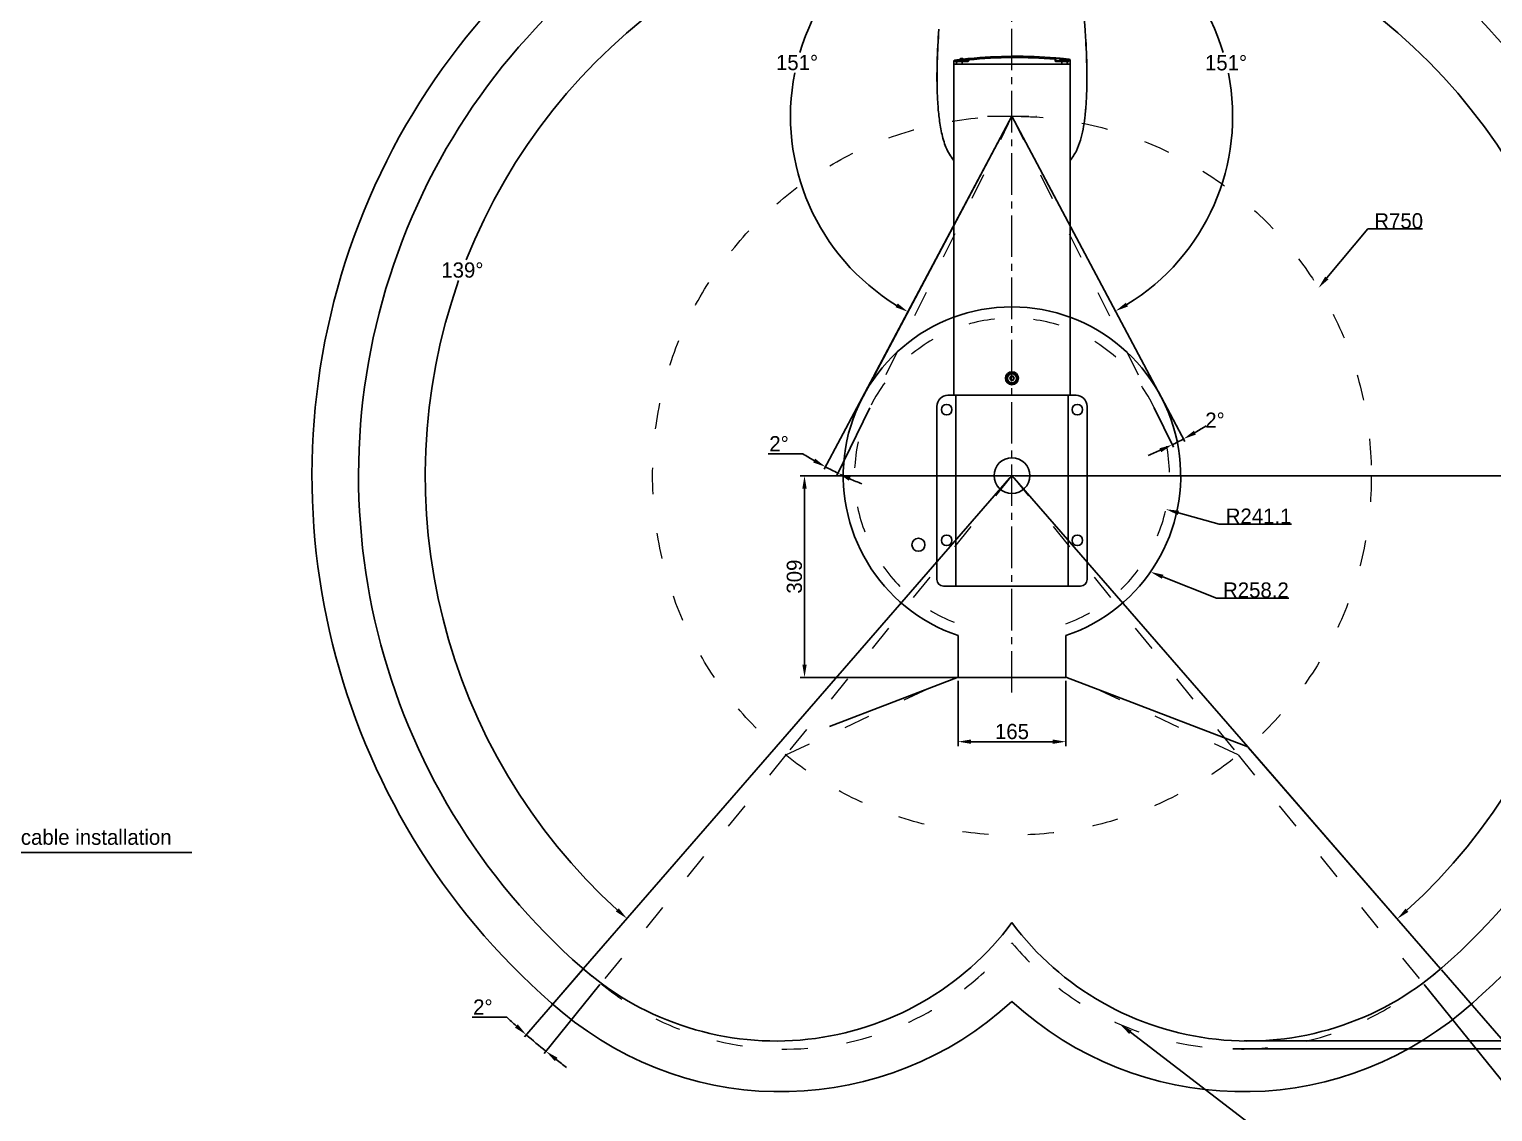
# Model space of a CAD drawing. Header units: millimetres. Extents: x 4086 to 8300, y 123 to 1549.
# Drawn here: x 7291 to 7963, y 727 to 1224 of the extents above; entities that cross this region are included whole.
import ezdxf
from ezdxf import colors
from ezdxf.entities.mleader import LeaderData, LeaderLine
from ezdxf.math import Vec2, Vec3

# ---------------------------------------------------------------- set-up
doc = ezdxf.new("R2010")
doc.units = ezdxf.units.MM
doc.linetypes.add('ACAD_ISO03W100', pattern=[30, 12, -18])
doc.linetypes.add('CENTER2', pattern=[28.575, 19.05, -3.175, 3.175, -3.175])
for name, color, linetype, lineweight in [('中心线层', 7, 'CENTER2', 0), ('虚线层', 7, 'ACAD_ISO03W100', 0), ('轮廓实线层', 7, 'Continuous', 30)]:
    doc.layers.add(name, color=color, linetype=linetype, lineweight=lineweight)
doc.styles.add('思源黑', font='SourceHanSansCN-Normal.ttf')
doc.dimstyles.new('尺寸标注_3_10比例', dxfattribs={"dimtxt": 7, "dimasz": 6, "dimexe": 2, "dimexo": 1.5, "dimgap": 1, "dimtad": 1, "dimdec": 1, "dimlfac": 3.333333, "dimdsep": 46, "dimtxsty": '思源黑', "dimcen": 0.09, "dimadec": 0, "dimazin": 0, "dimtp": 0.01, "dimtm": 0.01, "dimtfac": 1, "dimtdec": 1, "dimtofl": 0, "dimtmove": 0, "dimatfit": 3, "dimfxl": 0, "dimtolj": 1, "dimarcsym": 0})
doc.dimstyles.new('角度标注', dxfattribs={"dimtxt": 7, "dimasz": 6, "dimexe": 1.25, "dimexo": 0.625, "dimgap": 1, "dimtad": 1, "dimtih": 1, "dimtoh": 1, "dimdsep": 46, "dimtxsty": '思源黑', "dimcen": 2.5, "dimadec": 0, "dimazin": 0, "dimtfac": 1, "dimtmove": 0, "dimatfit": 3, "dimfxl": 0, "dimarcsym": 0})

# ---------------------------------------------------------------- blocks, each defined once
blk = doc.blocks.new('*D2904')
at = {"layer": 'Defpoints', "color": 0}
for p in [(7742.58, 1018.82), (7847.63, 759.33), (8087.32, 759.33)]:
    blk.add_point(p, dxfattribs=at)
at = {"layer": '轮廓实线层', "color": 0, "lineweight": -2}
for p, q in [((7744.08, 1018.82), (8089.32, 1018.82)), ((8087.32, 1012.82), (8087.32, 765.33)), ((7849.13, 759.33), (8089.32, 759.33))]:
    blk.add_line(p, q, dxfattribs=at)
at = {"layer": '轮廓实线层', "color": 0}
for points in [[(8088.32, 1012.82), (8086.32, 1012.82), (8087.32, 1018.82)], [(8086.32, 765.33), (8088.32, 765.33), (8087.32, 759.33)]]:
    blk.add_solid(points, dxfattribs=at)
at = {"layer": '轮廓实线层', "color": 0, "insert": (8082.69, 889.08), "char_height": 7, "attachment_point": 5, "rotation": 90, "style": '思源黑'}
blk.add_mtext('\\A1;\\A1;1016.03', dxfattribs=at)
blk = doc.blocks.new('*D2905')
at = {"layer": 'Defpoints', "color": 0}
for p in [(7742.58, 1018.82), (7842.46, 755.65), (8112.05, 755.65)]:
    blk.add_point(p, dxfattribs=at)
at = {"layer": '轮廓实线层', "color": 0, "lineweight": -2}
for p, q in [((7744.08, 1018.82), (8114.05, 1018.82)), ((8112.05, 1012.82), (8112.05, 761.65)), ((7843.96, 755.65), (8114.05, 755.65))]:
    blk.add_line(p, q, dxfattribs=at)
at = {"layer": '轮廓实线层', "color": 0}
for points in [[(8113.05, 1012.82), (8111.05, 1012.82), (8112.05, 1018.82)], [(8111.05, 761.65), (8113.05, 761.65), (8112.05, 755.65)]]:
    blk.add_solid(points, dxfattribs=at)
at = {"layer": '轮廓实线层', "color": 0, "insert": (8107.42, 887.24), "char_height": 7, "attachment_point": 5, "rotation": 90, "style": '思源黑'}
blk.add_mtext('\\A1;\\A1;1032.86', dxfattribs=at)
blk = doc.blocks.new('*D2906')
at = {"layer": 'Defpoints', "color": 0}
for p in [(7742.58, 1342.95), (7547.7, 1204.84), (7742.58, 919.21), (7634.33, 894.29), (7545.77, 792.41)]:
    blk.add_point(p, dxfattribs=at)
at = {"layer": '轮廓实线层', "color": 0, "lineweight": -2}
for start, end in [(91.27606, 158.4262), (160.56633, 227.72394)]:
    blk.add_arc((7742.58, 1018.82), 269.41, start, end, dxfattribs=at)
at = {"layer": '轮廓实线层', "color": 0}
for points in [[(7736.6, 1287.16), (7736.57, 1289.16), (7742.58, 1288.23)], [(7560.69, 818.74), (7562.02, 820.23), (7565.84, 815.5)]]:
    blk.add_solid(points, dxfattribs=at)
at = {"layer": '轮廓实线层', "color": 0, "insert": (7490.24, 1113.17), "char_height": 7, "attachment_point": 5, "style": '思源黑'}
blk.add_mtext('139°', dxfattribs=at)
blk = doc.blocks.new('*D2907')
at = {"layer": 'Defpoints', "color": 0}
for p in [(7742.58, 1342.95), (7742.58, 1018.82), (8011.9, 1006.28), (7742.58, 919.21), (7850.83, 894.29)]:
    blk.add_point(p, dxfattribs=at)
at = {"layer": '轮廓实线层', "color": 0, "lineweight": -2}
blk.add_line((7851.24, 893.82), (7920.28, 814.4), dxfattribs=at)
for start, end in [(21.57299, 88.72489), (312.27511, 19.43447)]:
    blk.add_arc((7742.58, 1018.82), 269.61, start, end, dxfattribs=at)
at = {"layer": '轮廓实线层', "color": 0}
for points in [[(7748.59, 1289.36), (7748.57, 1287.36), (7742.58, 1288.43)], [(7923.28, 820.08), (7924.61, 818.58), (7919.46, 815.34)]]:
    blk.add_solid(points, dxfattribs=at)
at = {"layer": '轮廓实线层', "color": 0, "insert": (7995.12, 1113.24), "char_height": 7, "attachment_point": 5, "style": '思源黑'}
blk.add_mtext('139°', dxfattribs=at)
blk = doc.blocks.new('*D2908')
at = {"layer": 'Defpoints', "color": 0}
for p in [(7742.58, 1342.95), (7663.92, 1248.28), (7742.58, 1183.82), (7679.2, 1064.62), (7742.58, 919.21)]:
    blk.add_point(p, dxfattribs=at)
at = {"layer": '轮廓实线层', "color": 0, "lineweight": -2}
for start, end in [(93.38079, 163.24624), (168.72112, 238.61921)]:
    blk.add_arc((7742.58, 1183.82), 101.7, start, end, dxfattribs=at)
at = {"layer": '轮廓实线层', "color": 0}
for points in [[(7736.62, 1284.34), (7736.56, 1286.34), (7742.58, 1285.52)], [(7689.13, 1096.13), (7690.12, 1097.87), (7694.84, 1094.03)]]:
    blk.add_solid(points, dxfattribs=at)
at = {"layer": '轮廓实线层', "color": 0, "insert": (7643.9, 1208.43), "char_height": 7, "attachment_point": 5, "style": '思源黑'}
blk.add_mtext('151°', dxfattribs=at)
blk = doc.blocks.new('*D2909')
at = {"layer": 'Defpoints', "color": 0}
for p in [(7742.58, 1342.95), (7742.58, 1183.82), (7841.91, 1163.92), (7810.98, 1055.19), (7742.58, 919.21)]:
    blk.add_point(p, dxfattribs=at)
at = {"layer": '轮廓实线层', "color": 0, "lineweight": -2}
for start, end in [(16.76474, 86.60582), (301.39418, 11.26816)]:
    blk.add_arc((7742.58, 1183.82), 101.3, start, end, dxfattribs=at)
at = {"layer": '轮廓实线层', "color": 0}
for points in [[(7748.61, 1285.94), (7748.55, 1283.94), (7742.58, 1285.12)], [(7794.86, 1098.22), (7795.85, 1096.48), (7790.14, 1094.38)]]:
    blk.add_solid(points, dxfattribs=at)
at = {"layer": '轮廓实线层', "color": 0, "insert": (7840.87, 1208.33), "char_height": 7, "attachment_point": 5, "style": '思源黑'}
blk.add_mtext('151°', dxfattribs=at)
blk = doc.blocks.new('*D2910')
at = {"layer": 'Defpoints', "color": 0}
for p in [(7742.58, 1183.82), (7742.58, 1183.82), (7679.2, 1064.62), (7677.57, 1050.53), (7660.76, 1020.91)]:
    blk.add_point(p, dxfattribs=at)
at = {"layer": '轮廓实线层', "color": 0, "lineweight": -2}
for p, q in [((7678.91, 1064.07), (7656.41, 1021.75)), ((7677.3, 1049.97), (7662.12, 1018.84)), ((7646.59, 1028.83), (7630.68, 1028.83))]:
    blk.add_line(p, q, dxfattribs=at)
for start, end in [(238.22842, 240.11421), (242, 244), (245.88579, 247.77158)]:
    blk.add_arc((7742.58, 1183.82), 182.31, start, end, dxfattribs=at)
at = {"layer": '轮廓实线层', "color": 0}
for points in [[(7651.26, 1024.88), (7652.23, 1026.63), (7657, 1022.86)], [(7668.52, 1018.33), (7667.68, 1016.52), (7662.67, 1019.97)]]:
    blk.add_solid(points, dxfattribs=at)
at = {"layer": '轮廓实线层', "color": 0, "insert": (7635.64, 1033.48), "char_height": 7, "attachment_point": 5, "style": '思源黑'}
blk.add_mtext('2%%d', dxfattribs=at)
blk = doc.blocks.new('*D2911')
at = {"layer": 'Defpoints', "color": 0}
for p in [(7742.58, 1183.82), (7742.58, 1183.82), (7810.98, 1055.19), (7807.59, 1050.53), (7817.89, 1033.88)]:
    blk.add_point(p, dxfattribs=at)
at = {"layer": '轮廓实线层', "color": 0, "lineweight": -2}
for p, q in [((7807.87, 1049.97), (7816.69, 1031.89)), ((7811.27, 1054.64), (7821.94, 1034.57))]:
    blk.add_line(p, q, dxfattribs=at)
for start, end in [(300.04891, 302.09782), (296, 298), (291.90218, 293.95109)]:
    blk.add_arc((7742.58, 1183.82), 167.79, start, end, dxfattribs=at)
at = {"layer": '轮廓实线层', "color": 0}
for points in [[(7826.12, 1039.45), (7827.09, 1037.71), (7821.36, 1035.67)], [(7811.12, 1029.57), (7810.28, 1031.38), (7816.14, 1033.01)]]:
    blk.add_solid(points, dxfattribs=at)
at = {"layer": '轮廓实线层', "color": 0, "insert": (7835.8, 1044.3), "char_height": 7, "attachment_point": 5, "style": '思源黑'}
blk.add_mtext('2%%d', dxfattribs=at)
blk = doc.blocks.new('*D2912')
at = {"layer": 'Defpoints', "color": 0}
for p in [(7634.33, 894.29), (7638.75, 890.59), (7545.77, 792.41), (7553.79, 785.68), (7525.55, 757.09)]:
    blk.add_point(p, dxfattribs=at)
at = {"layer": '轮廓实线层', "color": 0, "lineweight": -2}
for p, q in [((7545.36, 791.94), (7518.7, 761.27)), ((7553.39, 785.19), (7527.82, 753.61)), ((7510.6, 770.24), (7494.69, 770.24))]:
    blk.add_line(p, q, dxfattribs=at)
for start, end in [(226.97782, 227.98891), (229, 231), (232.01109, 233.02218)]:
    blk.add_arc((7742.58, 1018.82), 340.01, start, end, dxfattribs=at)
at = {"layer": '轮廓实线层', "color": 0}
for points in [[(7514.36, 765.44), (7515.69, 766.94), (7519.52, 762.21)], [(7533.93, 751.63), (7532.68, 750.07), (7528.61, 754.59)]]:
    blk.add_solid(points, dxfattribs=at)
at = {"layer": '轮廓实线层', "color": 0, "insert": (7499.64, 774.89), "char_height": 7, "attachment_point": 5, "style": '思源黑'}
blk.add_mtext('2°', dxfattribs=at)
blk = doc.blocks.new('*D2913')
at = {"layer": 'Defpoints', "color": 0}
for p in [(7850.83, 894.29), (7846.42, 890.59), (7939.4, 792.41), (7931.38, 785.68), (7980.94, 731.38)]:
    blk.add_point(p, dxfattribs=at)
at = {"layer": '轮廓实线层', "color": 0, "lineweight": -2}
for p, q in [((7939.81, 791.94), (7988.38, 736.06)), ((7931.77, 785.19), (7978.37, 727.66))]:
    blk.add_line(p, q, dxfattribs=at)
blk.add_arc((7742.58, 1018.82), 373.41, 309.92064, 310.07936, dxfattribs=at)
at = {"layer": '轮廓实线层', "color": 0}
for points in [[(7981.58, 733.21), (7982.85, 731.67), (7977.58, 728.63)], [(7983.65, 732.35), (7982.35, 733.87), (7987.56, 737.01)]]:
    blk.add_solid(points, dxfattribs=at)
at = {"layer": '轮廓实线层', "color": 0, "insert": (7997.62, 746.08), "char_height": 7, "attachment_point": 5, "style": '思源黑'}
blk.add_mtext('2%%d', dxfattribs=at)
blk = doc.blocks.new('*D2945')
at = {"layer": 'Defpoints', "color": 0}
for p in [(7074.51, 860.69), (7030.95, 857.29), (7030.95, 845.82)]:
    blk.add_point(p, dxfattribs=at)
at = {"layer": '轮廓实线层', "color": 0, "lineweight": -2}
for p, q in [((7030.95, 855.79), (7030.95, 843.82)), ((7074.51, 859.19), (7074.51, 843.82)), ((7068.51, 845.82), (7036.95, 845.82)), ((7074.51, 845.82), (7365.99, 845.82))]:
    blk.add_line(p, q, dxfattribs=at)
at = {"layer": '轮廓实线层', "color": 0}
for points in [[(7036.95, 846.82), (7036.95, 844.82), (7030.95, 845.82)], [(7068.51, 844.82), (7068.51, 846.82), (7074.51, 845.82)]]:
    blk.add_solid(points, dxfattribs=at)
at = {"layer": '轮廓实线层', "color": 0, "insert": (7223.25, 851.81), "char_height": 7, "attachment_point": 5, "style": '思源黑'}
blk.add_mtext('\\A1;150 or more space for battery replacement and cable installation', dxfattribs=at)
blk = doc.blocks.new('*D2950')
at = {"color": 0, "lineweight": -2}
for p, q in [((7741.08, 1018.82), (7645.33, 1018.82)), ((7647.33, 1012.82), (7647.33, 932.12)), ((7741.08, 926.12), (7645.33, 926.12))]:
    blk.add_line(p, q, dxfattribs=at)
at = {"color": 0}
for points in [[(7648.33, 1012.82), (7646.33, 1012.82), (7647.33, 1018.82)], [(7646.33, 932.12), (7648.33, 932.12), (7647.33, 926.12)]]:
    blk.add_solid(points, dxfattribs=at)
at = {"layer": 'Defpoints', "color": 0}
for p in [(7742.58, 1018.82), (7647.33, 926.12), (7742.58, 926.12)]:
    blk.add_point(p, dxfattribs=at)
at = {"color": 0, "insert": (7642.7, 972.47), "char_height": 7, "attachment_point": 5, "rotation": 90, "style": '思源黑'}
blk.add_mtext('\\A1;309', dxfattribs=at)
blk = doc.blocks.new('*D2951')
at = {"color": 0, "lineweight": -2}
for p, q in [((7717.83, 924.62), (7717.83, 894.71)), ((7767.33, 924.62), (7767.33, 894.71)), ((7723.83, 896.71), (7761.33, 896.71))]:
    blk.add_line(p, q, dxfattribs=at)
at = {"color": 0}
for points in [[(7723.83, 897.71), (7723.83, 895.71), (7717.83, 896.71)], [(7761.33, 895.71), (7761.33, 897.71), (7767.33, 896.71)]]:
    blk.add_solid(points, dxfattribs=at)
at = {"layer": 'Defpoints', "color": 0}
for p in [(7717.83, 926.12), (7767.33, 926.12), (7767.33, 896.71)]:
    blk.add_point(p, dxfattribs=at)
at = {"color": 0, "insert": (7742.58, 901.34), "char_height": 7, "attachment_point": 5, "style": '思源黑'}
blk.add_mtext('\\A1;165', dxfattribs=at)

msp = doc.modelspace()

# ---------------------------------------------------------------- linework, layer by layer
for p, q in [((7717.058, 1209.63), (7716.412, 1209.549)), ((7718.469, 1209.582), (7718.153, 1209.544)), ((7718.464, 1209.625), (7720.504, 1209.625)), ((7718.464, 1209.625), (7718.464, 1209.535)), ((7720.504, 1209.535), (7718.464, 1209.535)), ((7718.699, 1209.535), (7718.699, 1209.322)), ((7718.907, 1210.289), (7718.974, 1210.316)), ((7718.907, 1210.289), (7720.057, 1210.289)), ((7718.974, 1210.316), (7718.974, 1210.31)), ((7719.356, 1210.394), (7719.356, 1210.31)), ((7719.611, 1210.31), (7719.611, 1210.394)), ((7719.994, 1210.316), (7720.061, 1210.289)), ((7719.994, 1210.31), (7719.994, 1210.315)), ((7720.057, 1210.289), (7720.061, 1210.289)), ((7720.268, 1209.535), (7720.268, 1209.322)), ((7720.504, 1209.625), (7720.504, 1209.535)), ((7722.439, 1210.042), (7722.292, 1210.026)), ((7722.559, 1210.055), (7722.439, 1210.042)), ((7722.559, 1210.055), (7722.494, 1209.309)), ((7722.767, 1209.691), (7722.733, 1209.296)), ((7722.77, 1209.913), (7722.767, 1209.691)), ((7722.773, 1210.1), (7722.77, 1209.913)), ((7722.774, 1210.273), (7722.804, 1210.276)), ((7762.359, 1210.576), (7762.359, 1210.618)), ((7762.37, 1210.036), (7762.359, 1210.576)), ((7762.434, 1209.296), (7762.37, 1210.036)), ((7762.578, 1210.4), (7762.674, 1209.309)), ((7762.612, 1210.397), (7762.578, 1210.4)), ((7762.875, 1210.373), (7762.612, 1210.397)), ((7764.664, 1209.625), (7766.704, 1209.625)), ((7764.664, 1209.625), (7764.664, 1209.535)), ((7766.704, 1209.535), (7764.664, 1209.535)), ((7764.899, 1209.535), (7764.899, 1209.322)), ((7765.107, 1210.289), (7765.174, 1210.316)), ((7765.107, 1210.289), (7766.257, 1210.289)), ((7765.174, 1210.316), (7765.174, 1210.31)), ((7765.556, 1210.394), (7765.556, 1210.31)), ((7765.811, 1210.31), (7765.811, 1210.394)), ((7766.194, 1210.316), (7766.261, 1210.289)), ((7766.194, 1210.31), (7766.194, 1210.315)), ((7766.257, 1210.289), (7766.261, 1210.289)), ((7766.468, 1209.535), (7766.468, 1209.322)), ((7766.741, 1209.994), (7766.575, 1210.011)), ((7766.704, 1209.625), (7766.704, 1209.535)), ((7715.889, 1208.974), (7715.843, 1207.672)), ((7715.843, 1207.672), (7769.324, 1207.672)), ((7715.843, 1207.672), (7715.843, 1055.722)), ((7716.549, 1209.059), (7715.889, 1208.973)), ((7722.344, 1208.94), (7716.585, 1208.94)), ((7716.704, 1209.14), (7716.822, 1209.172)), ((7716.822, 1209.172), (7722.344, 1209.172)), ((7718.179, 1209.309), (7716.875, 1209.309)), ((7717.082, 1207.672), (7717.125, 1208.94)), ((7717.17, 1207.672), (7717.2, 1208.94)), ((7718.179, 1209.322), (7720.788, 1209.322)), ((7718.179, 1209.322), (7718.179, 1209.172)), ((7719.682, 1207.672), (7719.705, 1208.94)), ((7720.789, 1209.322), (7720.789, 1209.172)), ((7722.494, 1209.309), (7720.789, 1209.309)), ((7722.344, 1209.172), (7722.344, 1208.94)), ((7764.379, 1209.309), (7762.674, 1209.309)), ((7762.823, 1209.172), (7768.345, 1209.172)), ((7762.823, 1208.94), (7762.823, 1209.172)), ((7768.583, 1208.94), (7762.823, 1208.94)), ((7764.379, 1209.322), (7766.988, 1209.322)), ((7764.379, 1209.322), (7764.379, 1209.172)), ((7765.485, 1207.672), (7765.462, 1208.94)), ((7766.989, 1209.322), (7766.989, 1209.172)), ((7768.388, 1209.309), (7766.989, 1209.309)), ((7767.997, 1207.672), (7767.967, 1208.94)), ((7768.042, 1208.94), (7768.085, 1207.672)), ((7768.469, 1209.137), (7768.345, 1209.172)), ((7768.384, 1209.51), (7768.388, 1209.309)), ((7769.263, 1209.427), (7768.621, 1209.499)), ((7768.621, 1209.497), (7768.626, 1209.296)), ((7769.324, 1207.672), (7769.263, 1209.427)), ((7769.324, 1055.722), (7769.324, 1207.672)), ((7708.147, 1201.901), (7708.147, 1202.054)), ((7708.15, 1201.902), (7708.178, 1201.902)), ((7708.178, 1201.901), (7708.178, 1202.053)), ((7776.989, 1202.053), (7776.989, 1201.902)), ((7777.017, 1201.901), (7776.989, 1201.901)), ((7777.02, 1202.054), (7777.02, 1201.902)), ((7776.812, 1193.098), (7776.809, 1193.034)), ((7741.544, 1063.522), (7742.064, 1064.422)), ((7742.064, 1062.622), (7741.544, 1063.522)), ((7742.064, 1064.422), (7743.103, 1064.422)), ((7743.103, 1062.622), (7742.064, 1062.622)), ((7743.103, 1064.422), (7743.623, 1063.522)), ((7743.623, 1063.522), (7743.103, 1062.622)), ((7713.184, 1055.722), (7771.984, 1055.722)), ((7716.784, 1055.722), (7716.784, 968.122)), ((7768.384, 968.122), (7768.384, 1055.722)), ((7708.084, 1050.622), (7708.084, 971.122)), ((7777.084, 971.122), (7777.084, 1050.622)), ((7711.084, 968.122), (7774.084, 968.122)), ((7717.834, 926.122), (7717.834, 945.419)), ((7767.334, 926.122), (7767.334, 945.419)), ((7742.584, 926.122), (7717.834, 926.122)), ((7742.584, 926.122), (7767.334, 926.122))]:
    msp.add_line(p, q)
for points in [[(7716.412, 1209.548), (7716.199, 1209.479), (7716.024, 1209.333)], [(7716.024, 1209.333), (7715.916, 1209.133), (7715.889, 1208.973)]]:
    msp.add_lwpolyline(points)
for centre, radius in [((7742.584, 1063.522), 3), ((7742.584, 1063.522), 2.43), ((7742.584, 1063.522), 2.4), ((7742.584, 1063.522), 2.025), ((7712.584, 1049.122), 2.4), ((7772.584, 1049.122), 2.4), ((7712.584, 989.122), 2.4), ((7772.584, 989.122), 2.4)]:
    msp.add_circle(centre, radius)
for centre, radius, start, end in [((7201.479, 1186.439), 575.883, 3.713021, 4.134969), ((7744.882, 987.882), 223.487, 96.779615, 97.318901), ((7744.88, 987.922), 223.228, 96.87656, 97.151961), ((7719.184, 1209.625), 0.72, 112.619865, 180), ((7719.484, 1208.905), 1.495, 94.893779, 109.952132), ((7719.484, 1208.905), 1.411, 84.814265, 95.185735), ((7719.484, 1208.905), 1.495, 70.047868, 85.106221), ((7719.784, 1209.625), 0.72, 0, 67.380135), ((7744.882, 987.882), 223.487, 95.753115, 96.297685), ((7742.39, 1028.923), 182.215, 96.449653, 96.90532), ((7742.429, 1028.56), 182.58, 96.332106, 96.448942), ((7744.464, 992.573), 218.778, 95.698558, 95.767379), ((7722.798, 1210.034), 0.24, 95.689783, 175), ((7744.468, 992.143), 218.627, 85.303328, 95.696607), ((7744.464, 992.573), 218.778, 85.222557, 95.681991), ((7762.339, 1210.379), 0.24, 5, 85.30847), ((7744.305, 990.417), 220.94, 84.541083, 85.227805), ((7746.094, 1027.809), 183.334, 84.094938, 84.748167), ((7765.384, 1209.625), 0.72, 112.619865, 180), ((7789.935, 1207.805), 25.092, 174.33356, 174.592223), ((7765.684, 1208.905), 1.495, 94.893779, 109.952132), ((7765.684, 1208.905), 1.411, 84.814265, 95.185735), ((7765.684, 1208.905), 1.495, 70.047868, 85.106221), ((7765.984, 1209.625), 0.72, 0, 67.380135), ((7744.305, 990.417), 220.94, 83.652995, 84.284598), ((7744.305, 990.44), 220.698, 83.820057, 84.165213), ((7768.025, 1209.483), 0.593, 80.171525, 83.814448), ((7768.023, 1209.472), 0.605, 62.795042, 80.148796), ((7768.029, 1209.483), 0.592, 38.569869, 62.67874), ((7768.663, 1209.406), 0.6, 2, 83.652954), ((7938.941, 1201.454), 230.794, 179.504981, 179.85108), ((7939.253, 1201.52), 231.076, 179.522011, 179.867846), ((7717.1, 1209.066), 0.555, 145.646099, 151.886663), ((7717.114, 1209.056), 0.571, 135.50071, 145.654098), ((7714.409, 1206.787), 3.527, 45.640768, 47.111281), ((7717.128, 1209.059), 0.355, 97.194799, 135.345206), ((7722.344, 1209.322), 0.15, 270, 355), ((7722.344, 1209.324), 0.384, 270.043091, 278.523445), ((7762.82, 1209.33), 0.387, 185.064849, 194.992376), ((7762.823, 1209.322), 0.15, 185.000003, 270), ((7768.448, 1206.669), 2.641, 89.511293, 91.291838), ((7545.9, 1201.52), 231.089, 0.132161, 0.478859), ((7556.507, 1201.526), 220.513, 0.137231, 0.500393), ((7583.789, 1201.381), 193.201, 357.543036, 0.154507), ((7585.198, 1201.637), 191.82, 357.448628, 0.079166), ((7626.639, 1199.478), 150.307, 355.522163, 356.491911), ((7631.101, 1199.399), 145.859, 355.416204, 356.415584), ((7614.792, 1200.207), 162.176, 356.490848, 357.465124), ((7612.658, 1200.56), 164.339, 356.413386, 357.397293), ((7678.839, 1194.706), 97.885, 353.139221, 353.31315), ((7665.251, 1196.225), 111.558, 353.350998, 355.122044), ((7661.411, 1196.781), 115.436, 353.297787, 355.009367), ((7642.953, 1198.209), 133.943, 355.087292, 355.518128), ((7642.538, 1198.501), 134.387, 354.978716, 355.408148), ((7742.584, 1063.522), 0.9, 159.999704, 180), ((7742.584, 1063.522), 0.9, 109.997627, 150), ((7742.584, 1063.522), 0.9, 229.997627, 270), ((7742.584, 1063.522), 0.9, 49.997627, 90), ((7742.584, 1063.522), 0.9, 289.997627, 330), ((7742.584, 1063.522), 0.9, 339.999704, 0), ((7713.184, 1050.622), 5.1, 90, 180), ((7771.984, 1050.622), 5.1, 0, 90), ((7711.084, 971.122), 3, 180, 270), ((7774.084, 971.122), 3, 270, 0), ((7634.334, 894.295), 135, 229, 323.307122), ((7850.833, 894.295), 135, 216.692878, 311)]:
    msp.add_arc(centre, radius, start, end)
for points, knots in [([(7708.155, 1203.448), (7708.17, 1205.155), (7708.303, 1211.926), (7708.659, 1218.691), (7708.987, 1223.744)], [0, 0, 0, 0, 0.2521644, 1, 1, 1, 1]), ([(7708.186, 1203.448), (7708.2, 1205.166), (7708.332, 1211.936), (7708.688, 1218.7), (7709.015, 1223.742)], [0, 0, 0, 0, 0.2537275, 1, 1, 1, 1]), ([(7776.153, 1223.733), (7776.261, 1222.066), (7776.666, 1215.312), (7776.939, 1208.547), (7776.981, 1203.451)], [0, 0, 0, 0, 0.2468489, 1, 1, 1, 1]), ([(7776.181, 1223.735), (7776.29, 1222.06), (7776.696, 1215.305), (7776.968, 1208.54), (7777.012, 1203.451)], [0, 0, 0, 0, 0.2480255, 1, 1, 1, 1]), ([(7716.909, 1209.596), (7716.929, 1209.6), (7716.973, 1209.603), (7717.016, 1209.591), (7717.037, 1209.582)], [0, 0, 0, 0, 0.4732564, 1, 1, 1, 1]), ([(7717.058, 1209.63), (7717.079, 1209.633), (7717.051, 1209.509), (7717.081, 1209.465), (7717.088, 1209.413)], [0, 0, 0, 0, 0.2879225, 1, 1, 1, 1]), ([(7722.317, 1210.123), (7722.309, 1210.108), (7722.298, 1210.076), (7722.292, 1210.042), (7722.292, 1210.026)], [0, 0, 0, 0, 0.5086754, 1, 1, 1, 1]), ([(7722.386, 1210.208), (7722.371, 1210.197), (7722.344, 1210.172), (7722.325, 1210.14), (7722.317, 1210.123)], [0, 0, 0, 0, 0.4922728, 1, 1, 1, 1]), ([(7722.48, 1210.244), (7722.463, 1210.242), (7722.43, 1210.234), (7722.4, 1210.218), (7722.386, 1210.208)], [0, 0, 0, 0, 0.483394, 1, 1, 1, 1]), ([(7722.528, 1209.703), (7722.53, 1209.726), (7722.657, 1209.676), (7722.711, 1209.695), (7722.767, 1209.691)], [0, 0, 0, 0, 0.2934177, 1, 1, 1, 1]), ([(7722.774, 1210.273), (7722.759, 1210.272), (7722.795, 1210.182), (7722.773, 1210.143), (7722.773, 1210.1)], [0, 0, 0, 0, 0.2602007, 1, 1, 1, 1]), ([(7762.37, 1210.036), (7762.426, 1210.041), (7762.48, 1210.022), (7762.607, 1210.072), (7762.609, 1210.049)], [0, 0, 0, 0, 0.7065824, 1, 1, 1, 1]), ([(7762.686, 1210.591), (7762.701, 1210.59), (7762.733, 1210.582), (7762.762, 1210.567), (7762.776, 1210.558)], [0, 0, 0, 0, 0.4839154, 1, 1, 1, 1]), ([(7762.776, 1210.558), (7762.791, 1210.548), (7762.819, 1210.523), (7762.839, 1210.492), (7762.848, 1210.475)], [0, 0, 0, 0, 0.4926767, 1, 1, 1, 1]), ([(7762.848, 1210.475), (7762.856, 1210.459), (7762.868, 1210.425), (7762.874, 1210.39), (7762.875, 1210.373)], [0, 0, 0, 0, 0.5095429, 1, 1, 1, 1]), ([(7764.978, 1210.388), (7764.969, 1210.388), (7764.983, 1210.329), (7764.969, 1210.308), (7764.966, 1210.282)], [0, 0, 0, 0, 0.2575061, 1, 1, 1, 1]), ([(7768.089, 1210.073), (7768.068, 1210.075), (7768.099, 1209.951), (7768.069, 1209.907), (7768.063, 1209.855)], [0, 0, 0, 0, 0.287893, 1, 1, 1, 1]), ([(7716.585, 1208.94), (7716.575, 1208.941), (7716.545, 1208.987), (7716.555, 1209.031), (7716.555, 1209.066)], [0, 0, 0, 0, 0.205999, 1, 1, 1, 1]), ([(7716.69, 1209.197), (7716.706, 1209.203), (7716.737, 1209.212), (7716.77, 1209.216), (7716.786, 1209.217)], [0, 0, 0, 0, 0.5099329, 1, 1, 1, 1]), ([(7716.706, 1209.457), (7716.72, 1209.454), (7716.753, 1209.418), (7716.787, 1209.392), (7716.81, 1209.371)], [0, 0, 0, 0, 0.3050922, 1, 1, 1, 1]), ([(7716.875, 1209.309), (7716.849, 1209.299), (7716.809, 1209.28), (7716.782, 1209.233), (7716.786, 1209.217)], [0, 0, 0, 0, 0.6227369, 1, 1, 1, 1]), ([(7716.786, 1209.217), (7716.789, 1209.205), (7716.795, 1209.186), (7716.814, 1209.172), (7716.822, 1209.172)], [0, 0, 0, 0, 0.6052364, 1, 1, 1, 1]), ([(7717.2, 1208.94), (7717.202, 1208.994), (7717.207, 1209.064), (7717.272, 1209.156), (7717.317, 1209.126), (7717.331, 1209.11)], [0, 0, 0, 0, 0.5752021, 0.7760977, 1, 1, 1, 1]), ([(7719.827, 1209.172), (7719.779, 1209.172), (7719.705, 1209.09), (7719.728, 1209.014), (7719.738, 1208.988)], [0, 0, 0, 0, 0.633043, 1, 1, 1, 1]), ([(7722.53, 1208.987), (7722.51, 1208.977), (7722.468, 1208.958), (7722.423, 1208.948), (7722.401, 1208.944)], [0, 0, 0, 0, 0.5003346, 1, 1, 1, 1]), ([(7722.733, 1209.296), (7722.677, 1209.301), (7722.623, 1209.282), (7722.496, 1209.332), (7722.494, 1209.309)], [0, 0, 0, 0, 0.706583, 1, 1, 1, 1]), ([(7762.497, 1209.115), (7762.486, 1209.133), (7762.466, 1209.17), (7762.452, 1209.21), (7762.446, 1209.23)], [0, 0, 0, 0, 0.5002075, 1, 1, 1, 1]), ([(7762.674, 1209.309), (7762.673, 1209.311), (7762.657, 1209.308), (7762.65, 1209.31), (7762.642, 1209.31)], [0, 0, 0, 0, 0.2588621, 1, 1, 1, 1]), ([(7765.462, 1208.94), (7765.461, 1208.994), (7765.459, 1209.054), (7765.411, 1209.157), (7765.374, 1209.124), (7765.365, 1209.11)], [0, 0, 0, 0, 0.6144672, 0.805294, 1, 1, 1, 1]), ([(7767.803, 1209.172), (7767.842, 1209.172), (7767.941, 1209.143), (7767.944, 1209.029), (7767.923, 1208.988)], [0, 0, 0, 0, 0.4569953, 1, 1, 1, 1]), ([(7768.621, 1209.497), (7768.613, 1209.502), (7768.531, 1209.509), (7768.454, 1209.511), (7768.384, 1209.51)], [0, 0, 0, 0, 0.1144416, 1, 1, 1, 1]), ([(7768.626, 1209.296), (7768.621, 1209.299), (7768.568, 1209.308), (7768.516, 1209.309), (7768.47, 1209.309)], [0, 0, 0, 0, 0.1140991, 1, 1, 1, 1]), ([(7768.603, 1208.974), (7768.601, 1208.966), (7768.596, 1208.953), (7768.587, 1208.942), (7768.583, 1208.94)], [0, 0, 0, 0, 0.6238873, 1, 1, 1, 1]), ([(7768.626, 1209.296), (7768.626, 1209.262), (7768.626, 1209.155), (7768.626, 1209.044), (7768.603, 1208.974)], [0, 0, 0, 0, 0.3170157, 1, 1, 1, 1]), ([(7715.843, 1163.529), (7715.142, 1164.464), (7713.797, 1166.382), (7712.201, 1169.521), (7711.1, 1172.858), (7709.93, 1177.388), (7709.044, 1183.177), (7708.655, 1187.838), (7708.51, 1190.171)], [0, 0, 0, 0, 0.1250552, 0.2499489, 0.3750092, 0.4999602, 0.7500384, 1, 1, 1, 1]), ([(7776.023, 1183.013), (7775.815, 1181.286), (7775.314, 1177.839), (7774.097, 1172.767), (7772.336, 1167.823), (7770.369, 1164.922), (7769.326, 1163.532)], [0, 0, 0, 0, 0.2502624, 0.5001854, 0.7500501, 1, 1, 1, 1])]:
    msp.add_open_spline(points, degree=3, knots=knots)
for points in [[(7716.706, 1209.457), (7716.764, 1209.515), (7716.829, 1209.578), (7716.909, 1209.596)], [(7768.225, 1209.797), (7768.177, 1209.828), (7768.12, 1209.849), (7768.063, 1209.855)], [(7768.384, 1209.51), (7768.381, 1209.619), (7768.316, 1209.736), (7768.225, 1209.797)], [(7768.491, 1209.852), (7768.57, 1209.754), (7768.618, 1209.623), (7768.621, 1209.497)], [(7716.549, 1209.057), (7716.545, 1209.149), (7716.567, 1209.246), (7716.611, 1209.327)], [(7716.549, 1209.057), (7716.56, 1209.123), (7716.628, 1209.175), (7716.69, 1209.197)], [(7716.585, 1208.94), (7716.587, 1209.018), (7716.637, 1209.102), (7716.704, 1209.14)], [(7717.125, 1208.94), (7717.129, 1209.05), (7717.25, 1209.172), (7717.36, 1209.172)], [(7722.67, 1209.115), (7722.635, 1209.063), (7722.586, 1209.017), (7722.53, 1208.987)], [(7722.733, 1209.296), (7722.727, 1209.233), (7722.705, 1209.169), (7722.67, 1209.115)], [(7762.642, 1209.31), (7762.573, 1209.308), (7762.504, 1209.302), (7762.434, 1209.296)], [(7762.637, 1208.987), (7762.582, 1209.017), (7762.532, 1209.063), (7762.497, 1209.115)], [(7762.823, 1208.94), (7762.759, 1208.94), (7762.693, 1208.957), (7762.637, 1208.987)], [(7768.042, 1208.94), (7768.038, 1209.05), (7767.917, 1209.172), (7767.807, 1209.172)], [(7768.345, 1209.172), (7768.393, 1209.172), (7768.391, 1209.261), (7768.388, 1209.309)], [(7768.583, 1208.94), (7768.58, 1209.016), (7768.533, 1209.098), (7768.468, 1209.137)], [(7708.499, 1190.17), (7708.251, 1194.074), (7708.149, 1197.989), (7708.15, 1201.901)], [(7708.51, 1190.171), (7708.267, 1194.075), (7708.172, 1197.989), (7708.178, 1201.901)]]:
    msp.add_open_spline(points, degree=3)
at = {"layer": '中心线层'}
for p, q in [((7742.584, 919.212), (7742.584, 1342.949)), ((7731.272, 1183.822), (7753.896, 1183.822)), ((7731.272, 1018.822), (7753.896, 1018.822))]:
    msp.add_line(p, q, dxfattribs=at)
at = {"layer": '虚线层'}
for p, q in [((7742.584, 1183.822), (7677.573, 1050.53)), ((7742.584, 1183.822), (7807.595, 1050.53)), ((7742.584, 1018.822), (7638.746, 890.593)), ((7742.584, 1018.822), (7846.422, 890.593)), ((7638.746, 890.593), (7717.834, 927.472)), ((7846.422, 890.593), (7767.334, 927.472)), ((7638.746, 890.593), (7553.788, 785.678)), ((7846.422, 890.593), (7931.38, 785.678))]:
    msp.add_line(p, q, dxfattribs=at)
msp.add_circle((7742.584, 1018.822), 165, dxfattribs=at)
for centre, radius, start, end in [((7742.584, 1018.822), 72.331, 290.009491, 249.990509), ((7638.746, 890.593), 135, 231, 320.279357), ((7846.422, 890.593), 135, 219.720643, 309)]:
    msp.add_arc(centre, radius, start, end, dxfattribs=at)
at = {"layer": '轮廓实线层'}
for p, q in [((7742.584, 1183.822), (7674.188, 1055.188)), ((7742.584, 1183.822), (7679.205, 1064.624)), ((7742.584, 1183.822), (7810.979, 1055.188)), ((7742.584, 1018.822), (7634.334, 894.295)), ((7742.584, 1018.822), (7634.334, 894.295)), ((7742.584, 1018.822), (7850.833, 894.295)), ((7742.584, 1018.822), (7850.833, 894.295)), ((7658.795, 903.684), (7717.834, 926.347)), ((7790.617, 917.41), (7767.334, 926.347)), ((7850.833, 894.295), (7790.617, 917.41)), ((7634.334, 894.295), (7545.766, 792.409)), ((7850.833, 894.295), (7939.401, 792.409)), ((7545.766, 792.409), (7531.725, 776.257))]:
    msp.add_line(p, q, dxfattribs=at)
for centre, radius in [((7742.584, 1018.822), 8.222), ((7699.624, 987.122), 3)]:
    msp.add_circle(centre, radius, dxfattribs=at)
for centre, radius, start, end in [((7742.584, 1018.822), 321.402, 310, 230), ((7742.584, 1018.822), 300, 310, 230), ((7742.584, 1018.822), 77.463, 288.633184, 251.366816), ((7636.524, 892.425), 156.402, 230, 312.697336), ((7848.644, 892.425), 156.402, 227.302664, 310)]:
    msp.add_arc(centre, radius, start, end, dxfattribs=at)

# ---------------------------------------------------------------- dimensions: what is measured, and where the dimension line sits
dim = msp.add_linear_dim(base=(7647.33, 926.122), p1=(7742.584, 1018.822), p2=(7742.584, 926.122), angle=90, dimstyle='尺寸标注_3_10比例')
dim.commit()
dim.dimension.update_dxf_attribs({"geometry": '*D2950', "text_midpoint": (7642.699, 972.472)})
dim = msp.add_linear_dim(base=(7767.334, 896.71), p1=(7717.834, 926.122), p2=(7767.334, 926.122), dimstyle='尺寸标注_3_10比例')
dim.commit()
dim.dimension.update_dxf_attribs({"geometry": '*D2951', "text_midpoint": (7742.584, 901.336)})
for base, line1, line2, text, picture, middle in [((7547.702, 1204.838), ((7742.584, 919.212), (7742.584, 1342.949)), ((7634.334, 894.295), (7545.766, 792.409)), '139°', '*D2906', (7490.237, 1113.171)), ((7663.922, 1248.282), ((7742.584, 919.212), (7742.584, 1342.949)), ((7742.584, 1183.822), (7679.205, 1064.624)), '151°', '*D2908', (7643.905, 1208.425)), ((8011.901, 1006.278), ((7742.584, 1018.822), (7850.833, 894.295)), ((7742.584, 919.212), (7742.584, 1342.949)), '139°', '*D2907', (7995.12, 1113.241)), ((7841.907, 1163.915), ((7742.584, 919.212), (7742.584, 1342.949)), ((7742.584, 1183.822), (7810.979, 1055.188)), '151°', '*D2909', (7840.873, 1208.328)), ((7525.549, 757.093), ((7638.746, 890.593), (7553.788, 785.678)), ((7634.334, 894.295), (7545.766, 792.409)), '2°', '*D2912', (7499.644, 774.894))]:
    dim = msp.add_angular_dim_2l(base=base, line1=line1, line2=line2, text=text, dimstyle='角度标注', override={"dimtxsty": '思源黑'}, dxfattribs=at)
    dim.commit()
    dim.dimension.update_dxf_attribs({"geometry": picture, "text_midpoint": middle})
dim = msp.add_angular_dim_2l(base=(7660.765, 1020.907), line1=((7742.584, 1183.822), (7677.573, 1050.53)), line2=((7742.584, 1183.822), (7679.205, 1064.624)), dimstyle='角度标注', dxfattribs=at)
dim.commit()
dim.dimension.update_dxf_attribs({"geometry": '*D2910', "text_midpoint": (7635.636, 1033.483)})
dim = msp.add_angular_dim_2l(base=(7817.889, 1033.876), line1=((7742.584, 1183.822), (7810.979, 1055.188)), line2=((7742.584, 1183.822), (7807.595, 1050.53)), dimstyle='角度标注', dxfattribs=at)
dim.commit()
dim.dimension.update_dxf_attribs({"geometry": '*D2911', "text_midpoint": (7835.798, 1044.303), "dimtype": 162})
for base, p2, text, picture, middle in [((8087.319, 759.333), (7847.625, 759.333), '\\A1;1016.03', '*D2904', (8082.688, 889.077)), ((8112.055, 755.651), (7842.455, 755.651), '\\A1;1032.86', '*D2905', (8107.424, 887.236))]:
    dim = msp.add_linear_dim(base=base, p1=(7742.584, 1018.822), p2=p2, angle=90, text=text, dimstyle='尺寸标注_3_10比例', override={"dimtxsty": '思源黑'}, dxfattribs=at)
    dim.commit()
    dim.dimension.update_dxf_attribs({"geometry": picture, "text_midpoint": middle})
dim = msp.add_linear_dim(base=(7030.948, 845.815), p1=(7074.514, 860.69), p2=(7030.948, 857.286), text='150 or more space for battery replacement and cable installation', dimstyle='尺寸标注_3_10比例', override={"dimtxsty": '思源黑'}, dxfattribs=at)
dim.commit()
dim.dimension.update_dxf_attribs({"geometry": '*D2945', "text_midpoint": (7223.251, 845.815), "dimtype": 160})
dim = msp.add_angular_dim_2l(base=(7980.939, 731.381), line1=((7850.833, 894.295), (7939.401, 792.409)), line2=((7846.422, 890.593), (7931.38, 785.678)), text='2%%d', dimstyle='角度标注', override={"dimtxsty": '思源黑'}, dxfattribs=at)
dim.commit()
dim.dimension.update_dxf_attribs({"geometry": '*D2913', "text_midpoint": (7997.622, 746.076), "dimtype": 162})

# ---------------------------------------------------------------- leaders
ml = msp.add_multileader_mtext('Standard')
ml.set_content('R750', style='思源黑')
ml.set_leader_properties()
ml.build(insert=Vec2(0, 0))
ml.multileader.update_dxf_attribs({"text_left_attachment_type": 5, "text_right_attachment_type": 5, "dogleg_length": 1, "arrow_head_size": 6})
ctx = ml.context
ctx.base_point, ctx.char_height, ctx.arrow_head_size, ctx.plane_origin = Vec3(7906.951, 1132.053), 7, 6, Vec3(7883.304, 1104.977)
ctx.left_attachment, ctx.right_attachment = 5, 5
notes = []
notes.append((ctx, [(0, (1, 1, 0), (7905.951, 1132.053), (1, 0), 1, [(0, [(7883.304, 1104.977)], 0, [])])]))
ctx.mtext.insert, ctx.mtext.flow_direction = Vec3(7908.951, 1139.305), 5
ml = msp.add_multileader_mtext('Standard')
ml.set_content('R241.1', style='思源黑')
ml.set_leader_properties()
ml.build(insert=Vec2(0, 0))
ml.multileader.update_dxf_attribs({"text_left_attachment_type": 5, "text_right_attachment_type": 5, "dogleg_length": 1, "arrow_head_size": 6})
ctx = ml.context
ctx.base_point, ctx.char_height, ctx.arrow_head_size, ctx.plane_origin = Vec3(7838.723, 996.494), 7, 6, Vec3(7813.251, 1003.397)
ctx.left_attachment, ctx.right_attachment = 5, 5
notes.append((ctx, [(0, (1, 1, 0), (7837.723, 996.494), (1, 0), 1, [(0, [(7813.251, 1003.397)], 0, [])])]))
ctx.mtext.insert, ctx.mtext.flow_direction = Vec3(7840.723, 1003.746), 5
ml = msp.add_multileader_mtext('Standard')
ml.set_content('R258.2', style='思源黑')
ml.set_leader_properties()
ml.build(insert=Vec2(0, 0))
ml.multileader.update_dxf_attribs({"text_left_attachment_type": 5, "text_right_attachment_type": 5, "dogleg_length": 1, "arrow_head_size": 6})
ctx = ml.context
ctx.base_point, ctx.char_height, ctx.arrow_head_size, ctx.plane_origin = Vec3(7837.497, 962.562), 7, 6, Vec3(7806.207, 974.634)
ctx.left_attachment, ctx.right_attachment = 5, 5
notes.append((ctx, [(0, (1, 1, 0), (7836.497, 962.562), (1, 0), 1, [(0, [(7806.207, 974.634)], 0, [])])]))
ctx.mtext.insert, ctx.mtext.flow_direction = Vec3(7839.497, 969.814), 5
ml = msp.add_multileader_mtext('Standard')
ml.set_content('{\\C256;Area before the mechanical stop}', style='思源黑')
ml.set_leader_properties()
ml.build(insert=Vec2(0, 0))
ml.multileader.update_dxf_attribs({"text_left_attachment_type": 5, "text_right_attachment_type": 5, "dogleg_length": 1, "arrow_head_size": 6})
ctx = ml.context
ctx.base_point, ctx.char_height, ctx.arrow_head_size, ctx.plane_origin = Vec3(7943.087, 652.253), 7, 6, Vec3(7792.232, 766.946)
ctx.left_attachment, ctx.right_attachment = 5, 5
notes.append((ctx, [(1, (1, 1, 0), (7942.087, 652.253), (1, 0), 1, [(0, [(7792.232, 766.946)], 0, []), (1, [(7850.364, 385.223)], 0, [])])]))
ctx.mtext.insert, ctx.mtext.flow_direction = Vec3(7945.087, 662.209), 5
for ctx, leaders in notes:
    for number, flags, end, landing, length, lines in leaders:
        leader = LeaderData()
        leader.index, (leader.has_last_leader_line, leader.has_dogleg_vector, leader.attachment_direction) = number, flags
        leader.last_leader_point, leader.dogleg_vector, leader.dogleg_length = Vec3(end), Vec3(landing), length
        for number, points, colour, breaks in lines:
            line = LeaderLine()
            line.index, line.vertices, line.color, line.breaks = number, Vec3.list(points), colors.encode_raw_color(colour), breaks
            leader.lines.append(line)
        ctx.leaders.append(leader)

doc.saveas('drawing.dxf')
